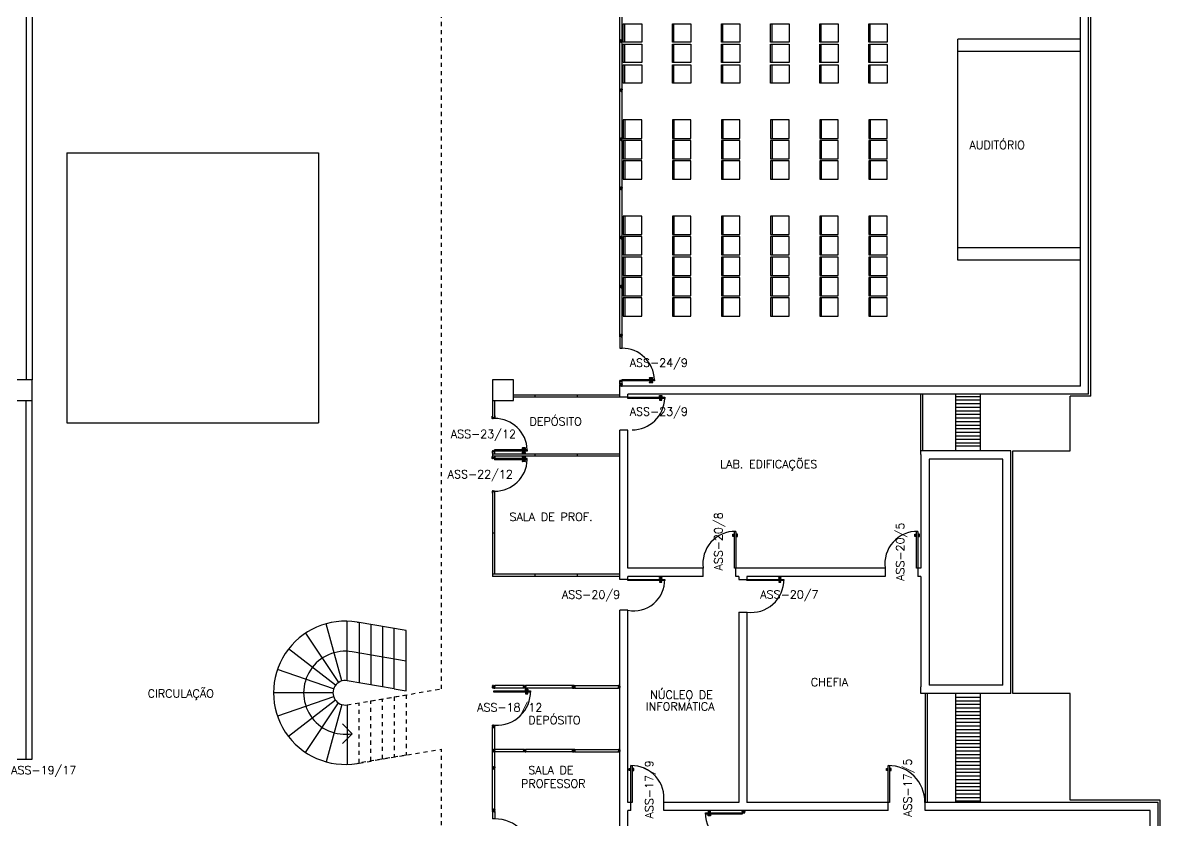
# Model space of a CAD drawing. Extents: x 205 to 339, y 16 to 85.
# Drawn here: x 310.83 to 338.63, y 44.97 to 64.46 of the extents above; entities that cross this region are included whole.
import ezdxf
from ezdxf.enums import TextEntityAlignment as Align

# ---------------------------------------------------------------- set-up
doc = ezdxf.new("R2010")
doc.units = 0
doc.header["$LTSCALE"] = 0.005
doc.header["$MEASUREMENT"] = 0
doc.linetypes.add('HIDDEN', pattern=[0.375, 0.25, -0.125])
doc.layers.get('0').update_dxf_attribs({"linetype": 'CONTINUOUS'})
for name, color, linetype in [('1', 1, 'CONTINUOUS'), ('2', 2, 'CONTINUOUS'), ('3', 2, 'CONTINUOUS'), ('ALV', 2, 'CONTINUOUS'), ('DIV', 2, 'CONTINUOUS'), ('ENDEREÇO', 2, 'CONTINUOUS'), ('ESTR', 2, 'CONTINUOUS'), ('MACANETA', 1, 'CONTINUOUS'), ('MARCO', 2, 'CONTINUOUS'), ('PORTA', 3, 'CONTINUOUS'), ('PROJ', 1, 'HIDDEN'), ('TEXTO', 2, 'CONTINUOUS')]:
    doc.layers.add(name, color=color, linetype=linetype)
doc.styles.add('UNB-100', font='simplex.shx', dxfattribs={"height": 0.2})

# ---------------------------------------------------------------- blocks, each defined once
blk = doc.blocks.new('PDE')
at = {"layer": '3'}
for p, q in [((0, 0), (0, 0.9)), ((0, 0.9), (0.03, 0.9)), ((0.03, 0.9), (0.03, 0)), ((0.03, 0), (0, 0))]:
    blk.add_line(p, q, dxfattribs=at)
at = {"layer": '3', "color": 1}
for p, q in [((-0.042, 0.775), (-0.042, 0.83)), ((-0.042, 0.83), (-0.019, 0.83)), ((-0.019, 0.775), (-0.042, 0.775)), ((-0.019, 0.83), (-0.019, 0.775)), ((0.049, 0.83), (0.049, 0.775)), ((0.072, 0.83), (0.049, 0.83)), ((0.049, 0.775), (0.072, 0.775)), ((0.072, 0.775), (0.072, 0.83))]:
    blk.add_line(p, q, dxfattribs=at)
blk = doc.blocks.new('MTT')
for p, q in [((-0.03, 0.027), (-0.03, 0.009)), ((-0.028, 0.026), (-0.028, 0.01)), ((-0.011, 0.03), (-0.027, 0.03)), ((-0.022, 0.006), (-0.027, 0.006)), ((-0.012, 0.028), (-0.026, 0.028)), ((-0.021, 0.008), (-0.026, 0.008)), ((-0.02, 0), (-0.02, 0.004)), ((-0.02, 0.003), (-0.019, 0.001)), ((-0.02, 0), (-0.02, 0)), ((-0.02, -0.001), (-0.02, 0)), ((-0.011, 0), (-0.019, 0.001)), ((-0.019, -0.001), (-0.018, 0.001)), ((-0.011, 0), (-0.019, -0.001)), ((-0.018, 0.001), (-0.018, 0.017)), ((-0.018, -0.001), (-0.017, 0.001)), ((-0.017, 0.001), (-0.017, 0.017)), ((-0.017, -0.001), (-0.016, 0.001)), ((-0.016, -0.001), (-0.015, 0)), ((-0.015, 0.02), (0.016, 0.02)), ((-0.015, 0.019), (0.015, 0.019)), ((-0.015, 0), (-0.014, 0)), ((-0.014, 0), (-0.013, 0)), ((-0.013, 0), (-0.012, 0)), ((-0.01, 0.026), (-0.01, 0.02)), ((-0.008, 0.027), (-0.008, 0.02)), ((-0.005, 0), (0.005, 0)), ((0, -0.005), (0, 0.005)), ((0.008, 0.027), (0.008, 0.02)), ((0.01, 0.026), (0.01, 0.02)), ((0.011, 0.03), (0.027, 0.03)), ((0.012, 0.028), (0.026, 0.028)), ((0.017, -0.016), (0.017, 0.017)), ((0.019, -0.017), (0.019, 0.017)), ((0.021, -0.004), (0.021, 0.004)), ((0.022, 0.008), (0.026, 0.008)), ((0.023, 0.006), (0.027, 0.006)), ((0.028, 0.026), (0.028, 0.01)), ((0.03, 0.009), (0.03, 0.027)), ((-0.03, -0.027), (-0.03, -0.009)), ((-0.028, -0.026), (-0.028, -0.01)), ((-0.022, -0.006), (-0.027, -0.006)), ((-0.011, -0.03), (-0.027, -0.03)), ((-0.021, -0.008), (-0.026, -0.008)), ((-0.012, -0.028), (-0.026, -0.028)), ((-0.02, -0.004), (-0.02, -0.001)), ((-0.02, -0.003), (-0.019, -0.001)), ((-0.02, -0.001), (-0.02, -0.001)), ((-0.018, -0.017), (-0.018, -0.001)), ((-0.017, -0.016), (-0.017, -0.001)), ((-0.015, -0.018), (0.015, -0.018)), ((-0.015, -0.02), (0.016, -0.02)), ((-0.01, -0.026), (-0.01, -0.02)), ((-0.008, -0.027), (-0.008, -0.02)), ((0.008, -0.027), (0.008, -0.02)), ((0.01, -0.026), (0.01, -0.02)), ((0.011, -0.03), (0.027, -0.03)), ((0.012, -0.028), (0.026, -0.028)), ((0.022, -0.008), (0.026, -0.008)), ((0.023, -0.006), (0.027, -0.006)), ((0.028, -0.026), (0.028, -0.01)), ((0.03, -0.009), (0.03, -0.027))]:
    blk.add_line(p, q)
for centre, radius, start, end in [((-0.027, 0.027), 0.003, 90, 180), ((-0.027, 0.009), 0.003, 180, 270), ((-0.026, 0.026), 0.002, 90, 180), ((-0.026, 0.01), 0.002, 180, 270), ((-0.022, 0.004), 0.002, 0, 90), ((-0.021, 0.005), 0.003, 360, 90), ((-0.015, 0.017), 0.003, 90, 180), ((-0.015, 0.017), 0.002, 90, 180), ((-0.012, 0.026), 0.002, 0, 90), ((-0.011, 0.027), 0.003, 0, 90), ((0.011, 0.027), 0.003, 90, 180), ((0.012, 0.026), 0.002, 90, 180), ((0.015, 0.017), 0.002, 0, 90), ((0.016, 0.017), 0.003, 0, 90), ((0.022, 0.005), 0.003, 90, 180), ((0.023, 0.004), 0.002, 90, 180), ((0.026, 0.026), 0.002, 0, 90), ((0.026, 0.01), 0.002, 270, 0), ((0.027, 0.027), 0.003, 0, 90), ((0.027, 0.009), 0.003, 270, 0), ((-0.027, -0.009), 0.003, 90, 180), ((-0.027, -0.027), 0.003, 180, 270), ((-0.026, -0.01), 0.002, 90, 180), ((-0.026, -0.026), 0.002, 180, 270), ((-0.022, -0.004), 0.002, 270, 0), ((-0.021, -0.005), 0.003, 270, 0), ((-0.015, -0.017), 0.003, 180, 270), ((-0.015, -0.016), 0.002, 180, 270), ((-0.012, -0.026), 0.002, 270, 0), ((-0.011, -0.027), 0.003, 270, 0), ((0.011, -0.027), 0.003, 180, 270), ((0.012, -0.026), 0.002, 180, 270), ((0.015, -0.016), 0.002, 270, 0), ((0.016, -0.017), 0.003, 270, 0), ((0.022, -0.005), 0.003, 180, 270), ((0.023, -0.004), 0.002, 180, 270), ((0.026, -0.01), 0.002, 360, 90), ((0.026, -0.026), 0.002, 270, 0), ((0.027, -0.009), 0.003, 0, 90), ((0.027, -0.027), 0.003, 270, 0)]:
    blk.add_arc(centre, radius, start, end)
blk = doc.blocks.new('MNT')
at = {"layer": 'DIV'}
blk.add_blockref('MTT', (0, 0), dxfattribs=at)
blk = doc.blocks.new('DIV12')
for p, q in [((-0.0051, 0), (0.0051, 0)), ((0, -0.0051), (0, 0.0051)), ((0.0205, -0.004), (0.0205, 0.004)), ((0.0215, -0.004), (0.0215, 0.004)), ((0.0225, 0.006), (0.029, 0.006)), ((0.0225, 0.005), (0.028, 0.005)), ((0.029, 0.004), (0.029, -0.004)), ((0.03, 0.03), (0.03, -0.03)), ((0.03, 0.03), (1.17, 0.03)), ((0.03, 0.009), (0.03, 0.027)), ((0.03, 0.005), (0.03, -0.005)), ((1.17, 0.03), (1.17, -0.03)), ((1.17, 0.005), (1.17, -0.005)), ((1.1775, 0.006), (1.171, 0.006)), ((1.171, 0.004), (1.171, -0.004)), ((1.1775, 0.005), (1.172, 0.005)), ((1.1785, -0.004), (1.1785, 0.004)), ((1.1795, -0.004), (1.1795, 0.004)), ((1.2051, 0), (1.1949, 0)), ((1.1949, 0), (1.2051, 0)), ((1.2, -0.0051), (1.2, 0.0051)), ((0.0225, -0.005), (0.028, -0.005)), ((0.0225, -0.006), (0.029, -0.006)), ((0.03, -0.009), (0.03, -0.027)), ((0.03, -0.03), (0.03, -0.009)), ((0.03, -0.03), (1.17, -0.03)), ((1.1775, -0.006), (1.171, -0.006)), ((1.1775, -0.005), (1.172, -0.005))]:
    blk.add_line(p, q)
for centre, radius, start, end in [((0.0225, 0.004), 0.002, 90, 180), ((0.0225, 0.004), 0.001, 90, 180), ((0.028, 0.004), 0.001, 0, 90), ((0.029, 0.005), 0.001, 0, 90), ((1.171, 0.005), 0.001, 90, 180), ((1.172, 0.004), 0.001, 90, 180), ((1.1775, 0.004), 0.002, 360, 90), ((1.1775, 0.004), 0.001, 0, 90), ((0.0225, -0.004), 0.002, 180, 270), ((0.0225, -0.004), 0.001, 180, 270), ((0.028, -0.004), 0.001, 270, 0), ((0.029, -0.005), 0.001, 270, 0), ((1.171, -0.005), 0.001, 180, 270), ((1.172, -0.004), 0.001, 180, 270), ((1.1775, -0.004), 0.002, 270, 360), ((1.1775, -0.004), 0.001, 270, 0)]:
    blk.add_arc(centre, radius, start, end)
blk = doc.blocks.new('DIV')
at = {"layer": 'DIV', "rotation": 90}
blk.add_blockref('DIV12', (0, 0), dxfattribs=at)
blk = doc.blocks.new('IMTT')
for p, q in [((-0.03, 1.095), (-0.009, 1.095)), ((-0.03, 1.095), (-0.03, 0.03)), ((0.03, 1.095), (-0.03, 1.095)), ((-0.009, 1.095), (-0.027, 1.095)), ((-0.006, 1.1025), (-0.006, 1.096)), ((-0.005, 1.1025), (-0.005, 1.097)), ((0.005, 1.095), (-0.005, 1.095)), ((-0.004, 1.1045), (0.004, 1.1045)), ((-0.004, 1.1035), (0.004, 1.1035)), ((0.004, 1.096), (-0.004, 1.096)), ((0.005, 1.1025), (0.005, 1.097)), ((0.006, 1.1025), (0.006, 1.096)), ((0.009, 1.095), (0.027, 1.095)), ((0.03, 1.095), (0.03, 0.03)), ((0.03, 0.03), (-0.03, 0.03)), ((-0.03, 0.011), (-0.03, 0.027)), ((-0.028, 0.012), (-0.028, 0.026)), ((-0.009, 0.03), (-0.027, 0.03)), ((-0.027, 0.008), (-0.02, 0.008)), ((-0.026, 0.028), (-0.01, 0.028)), ((-0.026, 0.01), (-0.02, 0.01)), ((-0.02, 0.003), (-0.02, 0.0155)), ((-0.0185, 0.0035), (-0.0185, 0.015)), ((0.017, 0.0185), (-0.017, 0.0185)), ((-0.0009, 0), (-0.017, 0)), ((0.0165, 0.017), (-0.0165, 0.017)), ((-0.0007, 0.0015), (-0.0165, 0.0015)), ((-0.008, 0.0215), (-0.008, 0.026)), ((-0.006, 0.0225), (-0.006, 0.029)), ((-0.006, 0.0225), (-0.006, 0.027)), ((0.0051, 0), (-0.0051, 0)), ((0.005, 0.03), (-0.005, 0.03)), ((-0.005, 0.0225), (-0.005, 0.028)), ((0.004, 0.029), (-0.004, 0.029)), ((-0.004, 0.0215), (0.004, 0.0215)), ((0.004, 0.0205), (-0.004, 0.0205)), ((-0.004, 0.0205), (0.004, 0.0205)), ((0.0165, 0.0015), (-0.0009, 0.0015)), ((0.017, 0), (-0.0009, 0)), ((0, -0.0051), (0, 0.0051)), ((0.005, 0.0225), (0.005, 0.028)), ((0.006, 0.0225), (0.006, 0.029)), ((0.006, 0.0225), (0.006, 0.027)), ((0.008, 0.0215), (0.008, 0.026)), ((0.009, 0.03), (0.027, 0.03)), ((0.026, 0.028), (0.01, 0.028)), ((0.0185, 0.0035), (0.0185, 0.015)), ((0.02, 0.003), (0.02, 0.0155)), ((0.026, 0.01), (0.02, 0.01)), ((0.027, 0.008), (0.02, 0.008)), ((0.028, 0.012), (0.028, 0.026)), ((0.03, 0.011), (0.03, 0.027))]:
    blk.add_line(p, q)
for centre, radius, start, end in [((-0.004, 1.1025), 0.002, 90, 180), ((-0.005, 1.096), 0.001, 180, 270), ((-0.004, 1.1025), 0.001, 90, 180), ((-0.004, 1.097), 0.001, 180, 270), ((0.004, 1.1025), 0.002, 0, 90), ((0.004, 1.1025), 0.001, 360, 90), ((0.004, 1.097), 0.001, 270, 360), ((0.005, 1.096), 0.001, 270, 360), ((-0.027, 0.027), 0.003, 90, 180), ((-0.027, 0.011), 0.003, 180, 270), ((-0.026, 0.026), 0.002, 90, 180), ((-0.026, 0.012), 0.002, 180, 270), ((-0.017, 0.0155), 0.003, 90, 180), ((-0.017, 0.003), 0.003, 180, 270), ((-0.0165, 0.015), 0.002, 90, 180), ((-0.0165, 0.0035), 0.002, 180, 270), ((-0.01, 0.026), 0.002, 0, 90), ((-0.009, 0.027), 0.003, 0, 90), ((-0.005, 0.0215), 0.003, 180, 270), ((-0.005, 0.029), 0.001, 90, 180), ((-0.004, 0.0225), 0.002, 180, 270), ((-0.004, 0.0225), 0.002, 180, 270), ((-0.004, 0.028), 0.001, 90, 180), ((-0.004, 0.0225), 0.001, 180, 270), ((0.004, 0.028), 0.001, 0, 90), ((0.004, 0.0225), 0.002, 270, 360), ((0.004, 0.0225), 0.001, 270, 0), ((0.004, 0.0225), 0.002, 270, 0), ((0.005, 0.029), 0.001, 0, 90), ((0.005, 0.0215), 0.003, 270, 0), ((0.009, 0.027), 0.003, 90, 180), ((0.01, 0.026), 0.002, 90, 180), ((0.0165, 0.015), 0.002, 0, 90), ((0.0165, 0.0035), 0.002, 270, 0), ((0.017, 0.0155), 0.003, 0, 90), ((0.017, 0.003), 0.003, 270, 0), ((0.026, 0.026), 0.002, 0, 90), ((0.026, 0.012), 0.002, 270, 0), ((0.027, 0.027), 0.003, 0, 90), ((0.027, 0.011), 0.003, 270, 0)]:
    blk.add_arc(centre, radius, start, end)
blk = doc.blocks.new('DIVIN')
at = {"layer": 'DIV'}
blk.add_blockref('IMTT', (0, 0), dxfattribs=at)
blk = doc.blocks.new('ARCPT')
blk.add_arc((0, 0.9), 0.9, 180, 270)
blk = doc.blocks.new('MACANETA')
at = {"layer": 'MACANETA'}
for p, q in [((-0.077, 0.052), (-0.077, 0.12)), ((-0.059, 0.052), (-0.059, 0.12)), ((-0.059, 0.075), (-0.036, 0.075)), ((-0.059, 0.052), (-0.036, 0.052)), ((-0.036, 0.044), (-0.036, 0.084)), ((-0.036, 0.084), (-0.03, 0.084)), ((-0.036, 0.044), (-0.03, 0.044)), ((0.006, 0.084), (0, 0.084)), ((0.006, 0.044), (0, 0.044)), ((0.006, 0.044), (0.006, 0.084)), ((0.029, 0.075), (0.006, 0.075)), ((0.029, 0.052), (0.006, 0.052)), ((0.029, 0.052), (0.029, 0.12)), ((0.047, 0.052), (0.047, 0.12))]:
    blk.add_line(p, q, dxfattribs=at)
for centre, start, end in [((-0.068, 0.12), 90, 180), ((-0.068, 0.052), 180, 270), ((-0.068, 0.12), 0, 90), ((-0.068, 0.052), 270, 0), ((0.038, 0.12), 90, 180), ((0.038, 0.052), 180, 270), ((0.038, 0.12), 0, 90), ((0.038, 0.052), 270, 0)]:
    blk.add_arc(centre, 0.00874, start, end, dxfattribs=at)

msp = doc.modelspace()

# ---------------------------------------------------------------- linework, layer by layer
at = {"color": 1}
for centre, radius, start, end in [((328.238, 51.234), 0.792, 88.9153, 187.8176), ((332.689, 51.233), 0.793, 88.8295, 187.7319), ((325.762, 50.837), 0.755, 258.9206, 1.1383), ((328.635, 50.837), 0.792, 262.1824, 1.0847), ((322.413, 48.112), 0.825, 266.7744, 1.0416), ((325.706, 45.51), 0.792, 352.1824, 91.0847)]:
    msp.add_arc(centre, radius, start, end, dxfattribs=at)
at = {"layer": '1'}
for p, q in [((336.927, 55.326), (336.927, 67.386)), ((325.539, 63.981), (325.539, 64.431)), ((326.739, 63.981), (326.739, 64.431)), ((327.939, 63.981), (327.939, 64.431)), ((329.139, 63.981), (329.139, 64.431)), ((330.339, 63.981), (330.339, 64.431)), ((331.539, 63.981), (331.539, 64.431)), ((336.677, 64.056), (333.677, 64.056)), ((333.677, 58.656), (333.677, 64.056)), ((325.539, 63.481), (325.539, 63.931)), ((326.739, 63.481), (326.739, 63.931)), ((327.939, 63.481), (327.939, 63.931)), ((329.139, 63.481), (329.139, 63.931)), ((330.339, 63.481), (330.339, 63.931)), ((331.539, 63.481), (331.539, 63.931)), ((336.677, 63.756), (333.677, 63.756)), ((325.539, 62.981), (325.539, 63.431)), ((326.739, 62.981), (326.739, 63.431)), ((327.939, 62.981), (327.939, 63.431)), ((329.139, 62.981), (329.139, 63.431)), ((330.339, 62.981), (330.339, 63.431)), ((331.539, 62.981), (331.539, 63.431)), ((325.539, 62.081), (325.539, 61.631)), ((326.739, 62.081), (326.739, 61.631)), ((327.939, 62.081), (327.939, 61.631)), ((329.139, 62.081), (329.139, 61.631)), ((330.339, 62.081), (330.339, 61.631)), ((331.539, 62.081), (331.539, 61.631)), ((325.539, 61.581), (325.539, 61.131)), ((326.739, 61.581), (326.739, 61.131)), ((327.939, 61.581), (327.939, 61.131)), ((329.139, 61.581), (329.139, 61.131)), ((330.339, 61.581), (330.339, 61.131)), ((331.539, 61.581), (331.539, 61.131)), ((311.907, 61.281), (318.057, 61.281)), ((311.907, 61.281), (311.907, 54.681)), ((318.057, 61.281), (318.057, 54.681)), ((325.539, 61.081), (325.539, 60.631)), ((326.739, 61.081), (326.739, 60.631)), ((327.939, 61.081), (327.939, 60.631)), ((329.139, 61.081), (329.139, 60.631)), ((330.339, 61.081), (330.339, 60.631)), ((331.539, 61.081), (331.539, 60.631)), ((325.539, 59.731), (325.539, 59.281)), ((326.739, 59.731), (326.739, 59.281)), ((327.939, 59.731), (327.939, 59.281)), ((329.139, 59.731), (329.139, 59.281)), ((330.339, 59.731), (330.339, 59.281)), ((331.539, 59.731), (331.539, 59.281)), ((325.539, 59.231), (325.539, 58.781)), ((326.739, 59.231), (326.739, 58.781)), ((327.939, 59.231), (327.939, 58.781)), ((329.139, 59.231), (329.139, 58.781)), ((330.339, 59.231), (330.339, 58.781)), ((331.539, 59.231), (331.539, 58.781)), ((336.677, 58.956), (333.677, 58.956)), ((325.539, 58.731), (325.539, 58.281)), ((326.739, 58.731), (326.739, 58.281)), ((327.939, 58.731), (327.939, 58.281)), ((329.139, 58.731), (329.139, 58.281)), ((330.339, 58.731), (330.339, 58.281)), ((331.539, 58.731), (331.539, 58.281)), ((336.677, 58.656), (333.677, 58.656)), ((325.539, 58.231), (325.539, 57.781)), ((326.739, 58.231), (326.739, 57.781)), ((327.939, 58.231), (327.939, 57.781)), ((329.139, 58.231), (329.139, 57.781)), ((330.339, 58.231), (330.339, 57.781)), ((331.539, 58.231), (331.539, 57.781)), ((325.539, 57.731), (325.539, 57.281)), ((326.739, 57.731), (326.739, 57.281)), ((327.939, 57.731), (327.939, 57.281)), ((329.139, 57.731), (329.139, 57.281)), ((330.339, 57.731), (330.339, 57.281)), ((331.539, 57.731), (331.539, 57.281)), ((333.622, 55.376), (333.622, 53.991)), ((334.222, 55.376), (334.222, 53.991)), ((336.422, 53.991), (336.422, 55.326)), ((336.927, 55.326), (336.422, 55.326)), ((311.907, 54.681), (318.057, 54.681)), ((334.222, 54.106), (333.622, 54.106)), ((335.027, 48.066), (335.027, 53.991)), ((335.027, 53.991), (336.422, 53.991)), ((333.622, 48.066), (333.622, 45.403)), ((334.222, 48.066), (334.222, 45.403)), ((336.422, 48.066), (335.027, 48.066)), ((336.422, 45.453), (336.422, 48.066)), ((318.878, 47.081), (318.639, 47.321)), ((318.639, 46.842), (318.878, 47.081)), ((338.627, 45.453), (336.422, 45.453)), ((338.627, 40.55), (338.627, 45.453))]:
    msp.add_line(p, q, dxfattribs=at)
at = {"layer": '1', "color": 1}
for p, q in [((332.777, 53.991), (332.777, 55.376)), ((332.827, 53.991), (332.827, 55.376)), ((333.622, 55.325), (334.222, 55.325)), ((333.622, 55.237), (334.222, 55.237)), ((333.622, 55.15), (334.222, 55.15)), ((333.622, 55.062), (334.222, 55.062)), ((333.622, 54.975), (334.222, 54.975)), ((333.622, 54.887), (334.222, 54.887)), ((333.622, 54.8), (334.222, 54.8)), ((333.622, 54.712), (334.222, 54.712)), ((333.622, 54.625), (334.222, 54.625)), ((333.622, 54.537), (334.222, 54.537)), ((333.622, 54.45), (334.222, 54.45)), ((333.622, 54.362), (334.222, 54.362)), ((333.622, 54.275), (334.222, 54.275)), ((333.622, 54.187), (334.222, 54.187)), ((332.883, 48.066), (332.883, 45.403)), ((332.933, 48.066), (332.933, 45.403)), ((333.622, 47.975), (334.222, 47.975)), ((333.622, 47.887), (334.222, 47.887)), ((333.622, 47.8), (334.222, 47.8)), ((333.622, 47.712), (334.222, 47.712)), ((333.622, 47.625), (334.222, 47.625)), ((333.622, 47.537), (334.222, 47.537)), ((333.622, 47.45), (334.222, 47.45)), ((333.622, 47.362), (334.222, 47.362)), ((333.622, 47.275), (334.222, 47.275)), ((333.622, 47.187), (334.222, 47.187)), ((333.622, 47.1), (334.222, 47.1)), ((333.622, 47.012), (334.222, 47.012)), ((333.622, 46.925), (334.222, 46.925)), ((333.622, 46.837), (334.222, 46.837)), ((333.622, 46.75), (334.222, 46.75)), ((333.622, 46.662), (334.222, 46.662)), ((333.622, 46.575), (334.222, 46.575)), ((333.622, 46.487), (334.222, 46.487)), ((333.622, 46.4), (334.222, 46.4)), ((333.622, 46.312), (334.222, 46.312)), ((333.622, 46.225), (334.222, 46.225)), ((333.622, 46.137), (334.222, 46.137)), ((333.622, 46.05), (334.222, 46.05)), ((333.622, 45.962), (334.222, 45.962)), ((333.622, 45.875), (334.222, 45.875)), ((333.622, 45.787), (334.222, 45.787)), ((333.622, 45.7), (334.222, 45.7)), ((333.622, 45.612), (334.222, 45.612)), ((333.622, 45.525), (334.222, 45.525)), ((333.622, 45.437), (334.222, 45.437))]:
    msp.add_line(p, q, dxfattribs=at)
at = {"layer": '1'}
for points in [[(325.504, 64.431), (325.954, 64.431), (325.954, 63.981), (325.504, 63.981)], [(326.704, 64.431), (327.154, 64.431), (327.154, 63.981), (326.704, 63.981)], [(327.904, 64.431), (328.354, 64.431), (328.354, 63.981), (327.904, 63.981)], [(329.104, 64.431), (329.554, 64.431), (329.554, 63.981), (329.104, 63.981)], [(330.304, 64.431), (330.754, 64.431), (330.754, 63.981), (330.304, 63.981)], [(331.504, 64.431), (331.954, 64.431), (331.954, 63.981), (331.504, 63.981)], [(325.504, 63.931), (325.954, 63.931), (325.954, 63.481), (325.504, 63.481)], [(326.704, 63.931), (327.154, 63.931), (327.154, 63.481), (326.704, 63.481)], [(327.904, 63.931), (328.354, 63.931), (328.354, 63.481), (327.904, 63.481)], [(329.104, 63.931), (329.554, 63.931), (329.554, 63.481), (329.104, 63.481)], [(330.304, 63.931), (330.754, 63.931), (330.754, 63.481), (330.304, 63.481)], [(331.504, 63.931), (331.954, 63.931), (331.954, 63.481), (331.504, 63.481)], [(325.504, 63.431), (325.954, 63.431), (325.954, 62.981), (325.504, 62.981)], [(326.704, 63.431), (327.154, 63.431), (327.154, 62.981), (326.704, 62.981)], [(327.904, 63.431), (328.354, 63.431), (328.354, 62.981), (327.904, 62.981)], [(329.104, 63.431), (329.554, 63.431), (329.554, 62.981), (329.104, 62.981)], [(330.304, 63.431), (330.754, 63.431), (330.754, 62.981), (330.304, 62.981)], [(331.504, 63.431), (331.954, 63.431), (331.954, 62.981), (331.504, 62.981)], [(325.504, 61.631), (325.954, 61.631), (325.954, 62.081), (325.504, 62.081)], [(326.704, 61.631), (327.154, 61.631), (327.154, 62.081), (326.704, 62.081)], [(327.904, 61.631), (328.354, 61.631), (328.354, 62.081), (327.904, 62.081)], [(329.104, 61.631), (329.554, 61.631), (329.554, 62.081), (329.104, 62.081)], [(330.304, 61.631), (330.754, 61.631), (330.754, 62.081), (330.304, 62.081)], [(331.504, 61.631), (331.954, 61.631), (331.954, 62.081), (331.504, 62.081)], [(325.504, 61.131), (325.954, 61.131), (325.954, 61.581), (325.504, 61.581)], [(326.704, 61.131), (327.154, 61.131), (327.154, 61.581), (326.704, 61.581)], [(327.904, 61.131), (328.354, 61.131), (328.354, 61.581), (327.904, 61.581)], [(329.104, 61.131), (329.554, 61.131), (329.554, 61.581), (329.104, 61.581)], [(330.304, 61.131), (330.754, 61.131), (330.754, 61.581), (330.304, 61.581)], [(331.504, 61.131), (331.954, 61.131), (331.954, 61.581), (331.504, 61.581)], [(325.504, 60.631), (325.954, 60.631), (325.954, 61.081), (325.504, 61.081)], [(326.704, 60.631), (327.154, 60.631), (327.154, 61.081), (326.704, 61.081)], [(327.904, 60.631), (328.354, 60.631), (328.354, 61.081), (327.904, 61.081)], [(329.104, 60.631), (329.554, 60.631), (329.554, 61.081), (329.104, 61.081)], [(330.304, 60.631), (330.754, 60.631), (330.754, 61.081), (330.304, 61.081)], [(331.504, 60.631), (331.954, 60.631), (331.954, 61.081), (331.504, 61.081)], [(325.504, 59.281), (325.954, 59.281), (325.954, 59.731), (325.504, 59.731)], [(326.704, 59.281), (327.154, 59.281), (327.154, 59.731), (326.704, 59.731)], [(327.904, 59.281), (328.354, 59.281), (328.354, 59.731), (327.904, 59.731)], [(329.104, 59.281), (329.554, 59.281), (329.554, 59.731), (329.104, 59.731)], [(330.304, 59.281), (330.754, 59.281), (330.754, 59.731), (330.304, 59.731)], [(331.504, 59.281), (331.954, 59.281), (331.954, 59.731), (331.504, 59.731)], [(325.504, 58.781), (325.954, 58.781), (325.954, 59.231), (325.504, 59.231)], [(326.704, 58.781), (327.154, 58.781), (327.154, 59.231), (326.704, 59.231)], [(327.904, 58.781), (328.354, 58.781), (328.354, 59.231), (327.904, 59.231)], [(329.104, 58.781), (329.554, 58.781), (329.554, 59.231), (329.104, 59.231)], [(330.304, 58.781), (330.754, 58.781), (330.754, 59.231), (330.304, 59.231)], [(331.504, 58.781), (331.954, 58.781), (331.954, 59.231), (331.504, 59.231)], [(325.504, 58.281), (325.954, 58.281), (325.954, 58.731), (325.504, 58.731)], [(326.704, 58.281), (327.154, 58.281), (327.154, 58.731), (326.704, 58.731)], [(327.904, 58.281), (328.354, 58.281), (328.354, 58.731), (327.904, 58.731)], [(329.104, 58.281), (329.554, 58.281), (329.554, 58.731), (329.104, 58.731)], [(330.304, 58.281), (330.754, 58.281), (330.754, 58.731), (330.304, 58.731)], [(331.504, 58.281), (331.954, 58.281), (331.954, 58.731), (331.504, 58.731)], [(325.504, 57.781), (325.954, 57.781), (325.954, 58.231), (325.504, 58.231)], [(326.704, 57.781), (327.154, 57.781), (327.154, 58.231), (326.704, 58.231)], [(327.904, 57.781), (328.354, 57.781), (328.354, 58.231), (327.904, 58.231)], [(329.104, 57.781), (329.554, 57.781), (329.554, 58.231), (329.104, 58.231)], [(330.304, 57.781), (330.754, 57.781), (330.754, 58.231), (330.304, 58.231)], [(331.504, 57.781), (331.954, 57.781), (331.954, 58.231), (331.504, 58.231)], [(325.504, 57.281), (325.954, 57.281), (325.954, 57.731), (325.504, 57.731)], [(326.704, 57.281), (327.154, 57.281), (327.154, 57.731), (326.704, 57.731)], [(327.904, 57.281), (328.354, 57.281), (328.354, 57.731), (327.904, 57.731)], [(329.104, 57.281), (329.554, 57.281), (329.554, 57.731), (329.104, 57.731)], [(330.304, 57.281), (330.754, 57.281), (330.754, 57.731), (330.304, 57.731)], [(331.504, 57.281), (331.954, 57.281), (331.954, 57.731), (331.504, 57.731)]]:
    msp.add_lwpolyline(points, close=True, dxfattribs=at)
msp.add_lwpolyline([(320.194, 48.856), (318.877, 49.081, 1.184656), (318.877, 47.08)], format="xyb", dxfattribs=at)
at = {"layer": '2'}
for p, q in [((318.628, 48.37), (318.246, 49.769)), ((318.757, 48.376), (318.757, 49.83)), ((319.001, 49.806), (319.045, 49.798)), ((319.045, 49.798), (319.045, 48.327)), ((317.737, 49.537), (318.541, 48.33)), ((319.332, 49.749), (319.332, 48.278)), ((319.62, 49.7), (319.62, 48.229)), ((319.907, 48.18), (319.907, 49.651)), ((320.194, 48.132), (320.194, 49.602)), ((318.47, 48.264), (317.323, 49.151)), ((318.423, 48.178), (317.051, 48.648)), ((319.907, 48.18), (320.194, 48.132)), ((323.065, 48.256), (322.365, 48.256)), ((323.065, 48.196), (322.365, 48.196)), ((318.407, 48.08), (316.957, 48.08)), ((318.423, 47.983), (317.051, 47.513)), ((318.47, 47.897), (317.323, 47.01)), ((317.737, 46.624), (318.541, 47.831)), ((318.628, 47.791), (318.246, 46.392)), ((318.757, 47.785), (318.757, 46.331)), ((323.065, 46.696), (322.365, 46.696)), ((323.065, 46.636), (322.365, 46.636))]:
    msp.add_line(p, q, dxfattribs=at)
msp.add_lwpolyline([(320.194, 49.602), (319.001, 49.806, 1.184656), (319.001, 46.355), (319.045, 46.363)], format="xyb", dxfattribs=at)
at = {"layer": 'ALV'}
for p, q in [((336.877, 55.376), (336.877, 67.336)), ((336.677, 55.576), (336.677, 67.136)), ((310.907, 66.981), (310.907, 55.731)), ((311.057, 66.981), (311.057, 55.731)), ((325.417, 55.352), (322.817, 55.352)), ((323.343, 55.352), (323.343, 55.302)), ((324.38, 55.352), (324.38, 55.302)), ((332.777, 55.576), (325.417, 55.576)), ((325.417, 55.302), (325.417, 55.576)), ((332.777, 55.376), (325.617, 55.376)), ((325.617, 55.302), (325.617, 55.376)), ((336.677, 55.576), (332.777, 55.576)), ((336.877, 55.376), (332.777, 55.376)), ((310.907, 46.459), (310.907, 55.221)), ((311.057, 46.459), (311.057, 55.221)), ((322.307, 55.221), (322.307, 54.802)), ((322.357, 55.221), (322.357, 54.802)), ((325.417, 55.302), (322.817, 55.302)), ((325.617, 55.302), (325.417, 55.302)), ((325.417, 50.852), (325.417, 54.502)), ((325.617, 54.502), (325.417, 54.502)), ((325.617, 51.126), (325.617, 54.502)), ((334.977, 53.991), (332.777, 53.991)), ((332.777, 53.906), (332.777, 53.991)), ((334.977, 48.066), (334.977, 53.991)), ((322.307, 53.922), (325.417, 53.922)), ((322.307, 53.872), (325.417, 53.872)), ((323.343, 53.922), (323.343, 53.872)), ((324.38, 53.922), (324.38, 53.872)), ((332.777, 53.906), (332.777, 51.126)), ((334.777, 53.791), (332.977, 53.791)), ((332.977, 53.791), (332.977, 48.266)), ((334.777, 48.266), (334.777, 53.791)), ((322.307, 52.992), (322.307, 50.926)), ((322.357, 52.992), (322.357, 50.976)), ((322.357, 51.984), (322.307, 51.984)), ((325.417, 50.976), (322.307, 50.976)), ((325.417, 50.926), (322.307, 50.926)), ((323.343, 50.976), (323.343, 50.926)), ((324.38, 50.976), (324.38, 50.926)), ((327.453, 51.126), (325.617, 51.126)), ((325.617, 50.852), (325.617, 50.926)), ((327.453, 50.926), (325.617, 50.926)), ((327.453, 50.926), (327.453, 51.126)), ((331.903, 51.126), (328.253, 51.126)), ((328.253, 50.926), (328.253, 51.126)), ((328.327, 50.926), (328.253, 50.926)), ((328.327, 50.926), (328.327, 50.852)), ((328.527, 50.926), (328.527, 50.852)), ((331.903, 50.926), (328.527, 50.926)), ((331.903, 51.126), (331.903, 50.926)), ((332.777, 51.126), (332.703, 51.126)), ((332.703, 51.126), (332.703, 50.926)), ((332.777, 50.926), (332.703, 50.926)), ((332.777, 50.926), (332.777, 48.226)), ((325.617, 50.852), (325.417, 50.852)), ((328.327, 50.852), (328.527, 50.852)), ((325.417, 40.6), (325.417, 50.096)), ((325.617, 50.096), (325.417, 50.096)), ((325.617, 45.403), (325.617, 50.096)), ((328.327, 50.052), (328.527, 50.052)), ((328.327, 50.052), (328.327, 45.403)), ((328.527, 50.052), (328.527, 45.403)), ((319.907, 48.18), (318.757, 48.376)), ((332.777, 48.066), (332.777, 48.226)), ((334.777, 48.266), (332.977, 48.266)), ((334.977, 48.066), (332.777, 48.066)), ((310.547, 46.459), (311.057, 46.459)), ((325.691, 45.403), (325.617, 45.403)), ((325.691, 45.203), (325.691, 45.403)), ((326.491, 45.203), (326.491, 45.403)), ((328.327, 45.403), (326.491, 45.403)), ((331.977, 45.403), (328.527, 45.403)), ((331.977, 45.203), (331.977, 45.403)), ((338.577, 45.403), (332.883, 45.403)), ((332.883, 45.203), (332.883, 45.403)), ((338.577, 40.6), (338.577, 45.403)), ((325.617, 40.799), (325.617, 45.203)), ((325.691, 45.203), (325.617, 45.203)), ((331.977, 45.203), (326.491, 45.203)), ((338.377, 45.203), (332.883, 45.203)), ((338.377, 40.8), (338.377, 45.203))]:
    msp.add_line(p, q, dxfattribs=at)
at = {"layer": 'ALV', "color": 2}
for p, q in [((325.467, 55.687), (325.417, 55.687)), ((325.417, 55.687), (325.417, 55.576)), ((325.467, 55.687), (325.467, 55.637)), ((322.357, 54.802), (322.307, 54.802)), ((322.357, 53.972), (322.307, 53.972)), ((322.307, 53.972), (322.307, 53.822)), ((322.357, 53.972), (322.357, 53.922)), ((322.357, 53.822), (322.307, 53.822)), ((322.357, 53.872), (322.357, 53.822)), ((322.357, 52.992), (322.307, 52.992))]:
    msp.add_line(p, q, dxfattribs=at)
at = {"layer": 'ALV'}
msp.add_arc((318.707, 48.08), 0.3, 80.3372, 279.6628, dxfattribs=at)
at = {"layer": 'DIV'}
for p, q in [((325.438, 64.036), (325.42, 64.036)), ((325.441, 64.029), (325.441, 64.035)), ((325.442, 64.036), (325.452, 64.036)), ((325.442, 64.029), (325.442, 64.034)), ((325.452, 64.006), (325.442, 64.006)), ((325.443, 64.035), (325.451, 64.035)), ((325.451, 64.028), (325.443, 64.028)), ((325.451, 64.027), (325.443, 64.027)), ((325.447, 64.001), (325.447, 64.011)), ((325.452, 64.029), (325.452, 64.034)), ((325.453, 64.029), (325.453, 64.035)), ((325.477, 64.036), (325.456, 64.036)), ((325.456, 64.036), (325.474, 64.036)), ((325.438, 62.836), (325.42, 62.836)), ((325.441, 62.829), (325.441, 62.835)), ((325.442, 62.836), (325.452, 62.836)), ((325.442, 62.829), (325.442, 62.834)), ((325.443, 62.835), (325.451, 62.835)), ((325.452, 62.829), (325.452, 62.834)), ((325.453, 62.829), (325.453, 62.835)), ((325.477, 62.836), (325.456, 62.836)), ((325.456, 62.836), (325.474, 62.836)), ((325.452, 62.806), (325.442, 62.806)), ((325.451, 62.828), (325.443, 62.828)), ((325.451, 62.827), (325.443, 62.827)), ((325.447, 62.801), (325.447, 62.811)), ((325.438, 61.636), (325.42, 61.636)), ((325.441, 61.629), (325.441, 61.635)), ((325.442, 61.636), (325.452, 61.636)), ((325.442, 61.629), (325.442, 61.634)), ((325.452, 61.606), (325.442, 61.606)), ((325.443, 61.635), (325.451, 61.635)), ((325.451, 61.628), (325.443, 61.628)), ((325.451, 61.627), (325.443, 61.627)), ((325.447, 61.601), (325.447, 61.611)), ((325.452, 61.629), (325.452, 61.634)), ((325.453, 61.629), (325.453, 61.635)), ((325.477, 61.636), (325.456, 61.636)), ((325.456, 61.636), (325.474, 61.636)), ((325.438, 60.436), (325.42, 60.436)), ((325.441, 60.429), (325.441, 60.435)), ((325.442, 60.436), (325.452, 60.436)), ((325.442, 60.429), (325.442, 60.434)), ((325.452, 60.406), (325.442, 60.406)), ((325.443, 60.435), (325.451, 60.435)), ((325.451, 60.428), (325.443, 60.428)), ((325.451, 60.427), (325.443, 60.427)), ((325.447, 60.401), (325.447, 60.411)), ((325.452, 60.429), (325.452, 60.434)), ((325.453, 60.429), (325.453, 60.435)), ((325.477, 60.436), (325.456, 60.436)), ((325.456, 60.436), (325.474, 60.436)), ((325.438, 59.236), (325.42, 59.236)), ((325.441, 59.229), (325.441, 59.235)), ((325.442, 59.236), (325.452, 59.236)), ((325.442, 59.229), (325.442, 59.234)), ((325.443, 59.235), (325.451, 59.235)), ((325.451, 59.228), (325.443, 59.228)), ((325.451, 59.227), (325.443, 59.227)), ((325.452, 59.229), (325.452, 59.234)), ((325.453, 59.229), (325.453, 59.235)), ((325.477, 59.236), (325.456, 59.236)), ((325.456, 59.236), (325.474, 59.236)), ((325.452, 59.206), (325.442, 59.206)), ((325.447, 59.201), (325.447, 59.211)), ((325.438, 58.036), (325.42, 58.036)), ((325.441, 58.029), (325.441, 58.035)), ((325.442, 58.036), (325.452, 58.036)), ((325.442, 58.029), (325.442, 58.034)), ((325.452, 58.006), (325.442, 58.006)), ((325.443, 58.035), (325.451, 58.035)), ((325.451, 58.028), (325.443, 58.028)), ((325.451, 58.027), (325.443, 58.027)), ((325.447, 58.001), (325.447, 58.011)), ((325.452, 58.029), (325.452, 58.034)), ((325.453, 58.029), (325.453, 58.035)), ((325.477, 58.036), (325.456, 58.036)), ((325.456, 58.036), (325.474, 58.036)), ((325.438, 56.836), (325.42, 56.836)), ((325.441, 56.829), (325.441, 56.835)), ((325.442, 56.836), (325.452, 56.836)), ((325.442, 56.829), (325.442, 56.834)), ((325.452, 56.806), (325.442, 56.806)), ((325.443, 56.835), (325.451, 56.835)), ((325.451, 56.828), (325.443, 56.828)), ((325.451, 56.827), (325.443, 56.827)), ((325.447, 56.801), (325.447, 56.811)), ((325.452, 56.829), (325.452, 56.834)), ((325.453, 56.829), (325.453, 56.835)), ((325.477, 56.836), (325.456, 56.836)), ((325.456, 56.836), (325.474, 56.836)), ((325.447, 55.601), (325.447, 55.611)), ((322.337, 47.264), (322.337, 47.253)), ((322.337, 47.253), (322.337, 47.264)), ((322.307, 47.229), (322.367, 47.229)), ((322.307, 45.233), (322.307, 47.229)), ((322.331, 47.236), (322.331, 47.23)), ((322.342, 47.259), (322.332, 47.259)), ((322.332, 47.236), (322.332, 47.231)), ((322.332, 47.229), (322.342, 47.229)), ((322.341, 47.238), (322.333, 47.238)), ((322.341, 47.237), (322.333, 47.237)), ((322.333, 47.23), (322.341, 47.23)), ((322.342, 47.236), (322.342, 47.231)), ((322.343, 47.236), (322.343, 47.23)), ((322.367, 45.233), (322.367, 47.229)), ((322.307, 46.271), (322.367, 46.271)), ((322.328, 46.271), (322.31, 46.271)), ((322.331, 46.263), (322.331, 46.27)), ((322.332, 46.271), (322.342, 46.271)), ((322.332, 46.263), (322.332, 46.269)), ((322.342, 46.241), (322.332, 46.241)), ((322.333, 46.27), (322.341, 46.27)), ((322.341, 46.262), (322.333, 46.262)), ((322.341, 46.261), (322.333, 46.261)), ((322.337, 46.236), (322.337, 46.246)), ((322.342, 46.263), (322.342, 46.269)), ((322.343, 46.263), (322.343, 46.27)), ((322.367, 46.271), (322.346, 46.271)), ((322.346, 46.271), (322.364, 46.271)), ((322.307, 45.233), (322.367, 45.233)), ((322.307, 45.176), (322.307, 45)), ((322.328, 45.233), (322.31, 45.233)), ((322.331, 45.225), (322.331, 45.232)), ((322.332, 45.233), (322.342, 45.233)), ((322.332, 45.225), (322.332, 45.231)), ((322.342, 45.203), (322.332, 45.203)), ((322.333, 45.232), (322.341, 45.232)), ((322.341, 45.224), (322.333, 45.224)), ((322.341, 45.223), (322.333, 45.223)), ((322.337, 45.197), (322.337, 45.208)), ((322.342, 45.225), (322.342, 45.231)), ((322.343, 45.225), (322.343, 45.232)), ((322.346, 45.233), (322.364, 45.233)), ((322.367, 45.233), (322.346, 45.233)), ((322.367, 45.176), (322.367, 45)), ((328.412, 45.203), (328.472, 45.203)), ((328.412, 45.143), (328.472, 45.143)), ((328.433, 45.143), (328.415, 45.143)), ((328.436, 45.195), (328.436, 45.202)), ((328.436, 45.15), (328.436, 45.144)), ((328.437, 45.203), (328.447, 45.203)), ((328.437, 45.195), (328.437, 45.201)), ((328.447, 45.173), (328.437, 45.173)), ((328.447, 45.173), (328.437, 45.173)), ((328.437, 45.15), (328.437, 45.145)), ((328.437, 45.143), (328.447, 45.143)), ((328.438, 45.202), (328.446, 45.202)), ((328.446, 45.194), (328.438, 45.194)), ((328.446, 45.193), (328.438, 45.193)), ((328.446, 45.152), (328.438, 45.152)), ((328.446, 45.151), (328.438, 45.151)), ((328.438, 45.144), (328.446, 45.144)), ((328.442, 45.178), (328.442, 45.167)), ((328.442, 45.167), (328.442, 45.178)), ((328.442, 45.178), (328.442, 45.167)), ((328.447, 45.195), (328.447, 45.201)), ((328.447, 45.15), (328.447, 45.145)), ((328.448, 45.195), (328.448, 45.202)), ((328.448, 45.15), (328.448, 45.144)), ((328.472, 45.143), (328.451, 45.143)), ((328.451, 45.143), (328.469, 45.143)), ((322.367, 45), (322.307, 45))]:
    msp.add_line(p, q, dxfattribs=at)
for points in [[(325.417, 56.779), (325.417, 66.241)], [(325.477, 56.779), (325.477, 66.241)], [(325.417, 56.779), (325.417, 56.501), (325.477, 56.501), (325.477, 56.779)]]:
    msp.add_lwpolyline(points, dxfattribs=at)
for centre, radius, start, end in [((325.442, 64.035), 0.001, 90, 180), ((325.443, 64.029), 0.002, 180, 270), ((325.443, 64.034), 0.001, 90, 180), ((325.443, 64.029), 0.001, 180, 270), ((325.451, 64.034), 0.001, 360, 90), ((325.451, 64.029), 0.002, 270, 360), ((325.451, 64.029), 0.001, 270, 360), ((325.452, 64.035), 0.001, 360, 90), ((325.442, 62.835), 0.001, 90, 180), ((325.443, 62.829), 0.002, 180, 270), ((325.443, 62.834), 0.001, 90, 180), ((325.443, 62.829), 0.001, 180, 270), ((325.451, 62.834), 0.001, 360, 90), ((325.451, 62.829), 0.002, 270, 360), ((325.451, 62.829), 0.001, 270, 360), ((325.452, 62.835), 0.001, 360, 90), ((325.442, 61.635), 0.001, 90, 180), ((325.443, 61.629), 0.002, 180, 270), ((325.443, 61.634), 0.001, 90, 180), ((325.443, 61.629), 0.001, 180, 270), ((325.451, 61.634), 0.001, 360, 90), ((325.451, 61.629), 0.002, 270, 360), ((325.451, 61.629), 0.001, 270, 360), ((325.452, 61.635), 0.001, 360, 90), ((325.442, 60.435), 0.001, 90, 180), ((325.443, 60.429), 0.002, 180, 270), ((325.443, 60.434), 0.001, 90, 180), ((325.443, 60.429), 0.001, 180, 270), ((325.451, 60.434), 0.001, 360, 90), ((325.451, 60.429), 0.002, 270, 360), ((325.451, 60.429), 0.001, 270, 360), ((325.452, 60.435), 0.001, 360, 90), ((325.442, 59.235), 0.001, 90, 180), ((325.443, 59.229), 0.002, 180, 270), ((325.443, 59.234), 0.001, 90, 180), ((325.443, 59.229), 0.001, 180, 270), ((325.451, 59.234), 0.001, 360, 90), ((325.451, 59.229), 0.002, 270, 360), ((325.451, 59.229), 0.001, 270, 360), ((325.452, 59.235), 0.001, 360, 90), ((325.442, 58.035), 0.001, 90, 180), ((325.443, 58.029), 0.002, 180, 270), ((325.443, 58.034), 0.001, 90, 180), ((325.443, 58.029), 0.001, 180, 270), ((325.451, 58.034), 0.001, 360, 90), ((325.451, 58.029), 0.002, 270, 360), ((325.451, 58.029), 0.001, 270, 360), ((325.452, 58.035), 0.001, 360, 90), ((325.442, 56.835), 0.001, 90, 180), ((325.443, 56.829), 0.002, 180, 270), ((325.443, 56.834), 0.001, 90, 180), ((325.443, 56.829), 0.001, 180, 270), ((325.451, 56.834), 0.001, 360, 90), ((325.451, 56.829), 0.002, 270, 360), ((325.451, 56.829), 0.001, 270, 360), ((325.452, 56.835), 0.001, 360, 90), ((322.333, 47.236), 0.002, 90, 180), ((322.332, 47.23), 0.001, 180, 270), ((322.333, 47.236), 0.001, 90, 180), ((322.333, 47.231), 0.001, 180, 270), ((322.341, 47.236), 0.002, 0, 90), ((322.341, 47.236), 0.001, 0, 90), ((322.341, 47.231), 0.001, 270, 0), ((322.342, 47.23), 0.001, 270, 0), ((322.332, 46.27), 0.001, 90, 180), ((322.333, 46.263), 0.002, 180, 270), ((322.333, 46.269), 0.001, 90, 180), ((322.333, 46.263), 0.001, 180, 270), ((322.341, 46.269), 0.001, 360, 90), ((322.341, 46.263), 0.002, 270, 360), ((322.341, 46.263), 0.001, 270, 360), ((322.342, 46.27), 0.001, 360, 90), ((322.332, 45.232), 0.001, 90, 180), ((322.333, 45.225), 0.002, 180, 270), ((322.333, 45.231), 0.001, 90, 180), ((322.333, 45.225), 0.001, 180, 270), ((322.341, 45.231), 0.001, 360, 90), ((322.341, 45.225), 0.001, 270, 360), ((322.341, 45.225), 0.002, 270, 360), ((322.342, 45.232), 0.001, 360, 90), ((328.437, 45.202), 0.001, 90, 180), ((328.438, 45.195), 0.002, 180, 270), ((328.438, 45.15), 0.002, 90, 180), ((328.437, 45.144), 0.001, 180, 270), ((328.438, 45.201), 0.001, 90, 180), ((328.438, 45.195), 0.001, 180, 270), ((328.438, 45.15), 0.001, 90, 180), ((328.438, 45.145), 0.001, 180, 270), ((328.446, 45.201), 0.001, 360, 90), ((328.446, 45.195), 0.001, 270, 360), ((328.446, 45.195), 0.002, 270, 360), ((328.446, 45.15), 0.002, 0, 90), ((328.446, 45.15), 0.001, 0, 90), ((328.446, 45.145), 0.001, 270, 0), ((328.447, 45.202), 0.001, 360, 90), ((328.447, 45.144), 0.001, 270, 0)]:
    msp.add_arc(centre, radius, start, end, dxfattribs=at)
at = {"layer": 'ESTR'}
for points in [[(310.547, 55.221), (311.057, 55.221), (311.057, 55.731), (310.547, 55.731)], [(322.307, 55.221), (322.817, 55.221), (322.817, 55.731), (322.307, 55.731)]]:
    msp.add_lwpolyline(points, close=True, dxfattribs=at)
at = {"layer": 'MARCO', "color": 2}
for p, q in [((325.417, 55.702), (325.407, 55.702)), ((325.407, 55.702), (325.407, 55.652)), ((325.432, 55.712), (325.417, 55.712)), ((325.417, 55.712), (325.417, 55.702)), ((325.417, 55.687), (325.417, 55.702)), ((325.438, 55.636), (325.42, 55.636)), ((325.432, 55.702), (325.432, 55.712)), ((325.467, 55.702), (325.432, 55.702)), ((325.441, 55.629), (325.441, 55.635)), ((325.442, 55.636), (325.452, 55.636)), ((325.442, 55.629), (325.442, 55.634)), ((325.452, 55.606), (325.442, 55.606)), ((325.443, 55.635), (325.451, 55.635)), ((325.451, 55.628), (325.443, 55.628)), ((325.451, 55.627), (325.443, 55.627)), ((325.452, 55.629), (325.452, 55.634)), ((325.453, 55.629), (325.453, 55.635)), ((325.477, 55.636), (325.456, 55.636)), ((325.456, 55.636), (325.474, 55.636)), ((325.467, 55.692), (325.467, 55.702)), ((325.477, 55.692), (325.467, 55.692)), ((325.467, 55.687), (325.467, 55.692)), ((325.477, 55.642), (325.477, 55.692)), ((322.297, 54.787), (322.297, 54.837)), ((322.297, 54.837), (322.307, 54.837)), ((322.307, 54.787), (322.297, 54.787)), ((322.307, 54.802), (322.307, 54.787)), ((322.307, 54.777), (322.307, 54.787)), ((322.322, 54.777), (322.307, 54.777)), ((322.357, 54.787), (322.322, 54.787)), ((322.322, 54.787), (322.322, 54.777)), ((322.357, 54.847), (322.367, 54.847)), ((322.357, 54.802), (322.357, 54.797)), ((322.367, 54.797), (322.357, 54.797)), ((322.357, 54.797), (322.357, 54.787)), ((322.367, 54.847), (322.367, 54.797)), ((322.307, 53.987), (322.297, 53.987)), ((322.297, 53.987), (322.297, 53.937)), ((322.297, 53.937), (322.307, 53.937)), ((322.322, 53.997), (322.307, 53.997)), ((322.307, 53.997), (322.307, 53.987)), ((322.307, 53.972), (322.307, 53.987)), ((322.322, 53.987), (322.322, 53.997)), ((322.357, 53.987), (322.322, 53.987)), ((322.357, 53.977), (322.357, 53.987)), ((322.367, 53.977), (322.357, 53.977)), ((322.357, 53.972), (322.357, 53.977)), ((322.367, 53.927), (322.367, 53.977)), ((322.297, 53.807), (322.297, 53.857)), ((322.297, 53.857), (322.307, 53.857)), ((322.307, 53.807), (322.297, 53.807)), ((322.307, 53.822), (322.307, 53.807)), ((322.307, 53.797), (322.307, 53.807)), ((322.322, 53.797), (322.307, 53.797)), ((322.357, 53.807), (322.322, 53.807)), ((322.322, 53.807), (322.322, 53.797)), ((322.357, 53.927), (322.367, 53.927)), ((322.357, 53.867), (322.367, 53.867)), ((322.357, 53.822), (322.357, 53.817)), ((322.367, 53.817), (322.357, 53.817)), ((322.357, 53.817), (322.357, 53.807)), ((322.367, 53.867), (322.367, 53.817)), ((322.307, 53.007), (322.297, 53.007)), ((322.297, 53.007), (322.297, 52.957)), ((322.297, 52.957), (322.307, 52.957)), ((322.322, 53.017), (322.307, 53.017)), ((322.307, 53.017), (322.307, 53.007)), ((322.307, 52.992), (322.307, 53.007)), ((322.322, 53.007), (322.322, 53.017)), ((322.357, 53.007), (322.322, 53.007)), ((322.357, 52.997), (322.357, 53.007)), ((322.367, 52.997), (322.357, 52.997)), ((322.357, 52.992), (322.357, 52.997)), ((322.357, 52.947), (322.367, 52.947)), ((322.367, 52.947), (322.367, 52.997))]:
    msp.add_line(p, q, dxfattribs=at)
msp.add_lwpolyline([(325.407, 55.652), (325.407, 55.636), (325.477, 55.636), (325.477, 55.642)], dxfattribs=at)
for centre, radius, start, end in [((325.442, 55.635), 0.001, 90, 180), ((325.443, 55.629), 0.002, 180, 270), ((325.443, 55.634), 0.001, 90, 180), ((325.443, 55.629), 0.001, 180, 270), ((325.451, 55.634), 0.001, 360, 90), ((325.451, 55.629), 0.002, 270, 360), ((325.451, 55.629), 0.001, 270, 360), ((325.452, 55.635), 0.001, 360, 90)]:
    msp.add_arc(centre, radius, start, end, dxfattribs=at)
at = {"layer": 'PORTA', "color": 2}
for p, q in [((326.267, 55.732), (325.467, 55.732)), ((325.467, 55.702), (325.467, 55.732)), ((326.267, 55.702), (325.467, 55.702)), ((326.267, 55.732), (326.267, 55.702)), ((323.157, 54.017), (322.357, 54.017)), ((322.357, 53.987), (322.357, 54.017)), ((323.157, 53.987), (322.357, 53.987)), ((323.157, 54.017), (323.157, 53.987)), ((323.157, 53.807), (322.357, 53.807)), ((322.357, 53.807), (322.357, 53.777)), ((323.157, 53.777), (322.357, 53.777)), ((323.157, 53.777), (323.157, 53.807))]:
    msp.add_line(p, q, dxfattribs=at)
at = {"layer": 'PORTA', "color": 1}
for centre, start, end in [((325.467, 55.702), 2.1491, 90), ((325.717, 55.305), 270, 357.8509), ((322.357, 53.987), 2.1491, 90), ((322.357, 53.807), 270, 357.8509)]:
    msp.add_arc(centre, 0.8, start, end, dxfattribs=at)
at = {"layer": 'PROJ'}
for p, q in [((321.057, 48.176), (321.057, 65.831)), ((319.332, 47.883), (321.057, 48.176)), ((318.757, 47.785), (319.907, 47.98)), ((319.045, 46.363), (319.045, 47.834)), ((319.045, 46.363), (319.045, 47.834)), ((319.332, 46.412), (319.332, 47.883)), ((319.62, 46.461), (319.62, 47.932)), ((319.907, 47.98), (320.194, 48.029)), ((319.907, 47.98), (319.907, 46.51)), ((320.194, 48.029), (320.194, 46.559)), ((321.057, 29.041), (321.057, 46.705)), ((320.194, 46.559), (319.001, 46.355))]:
    msp.add_line(p, q, dxfattribs=at)
msp.add_lwpolyline([(319.045, 46.363), (321.057, 46.705)], dxfattribs=at)

# ---------------------------------------------------------------- block references
at = {"layer": '1', "rotation": 180}
for p in [(331.977, 46.303), (322.364, 45)]:
    msp.add_blockref('ARCPT', p, dxfattribs=at)
at = {"layer": '1'}
msp.add_blockref('ARCPT', (328.412, 44.243), dxfattribs=at)
at = {"layer": 'ALV', "rotation": 270}
for p in [(325.617, 55.302), (325.617, 50.852), (328.527, 50.852), (322.338, 48.127)]:
    msp.add_blockref('PDE', p, dxfattribs=at)
at = {"layer": 'ALV'}
for p in [(328.223, 51.126), (332.673, 51.126), (325.691, 45.403), (331.977, 45.403)]:
    msp.add_blockref('PDE', p, dxfattribs=at)
at = {"layer": 'DIV'}
for name, p, rotation in [('MNT', (325.447, 64.006), 180), ('MNT', (325.447, 62.806), 180), ('MNT', (325.447, 61.606), 180), ('MNT', (325.447, 60.406), 180), ('MNT', (325.447, 59.206), 180), ('MNT', (325.447, 58.006), 180), ('MNT', (325.447, 56.806), 180), ('MNT', (325.447, 55.606), 180), ('MNT', (322.337, 48.226), 180), ('MNT', (323.092, 48.226), 180), ('DIV', (324.292, 48.226), 90), ('MNT', (324.292, 48.226), 90), ('DIVIN', (325.417, 48.226), 90), ('MNT', (322.337, 47.259), 180), ('MNT', (322.337, 46.666), 180), ('MNT', (323.092, 46.666), 180), ('DIV', (324.292, 46.666), 90), ('MNT', (324.292, 46.666), 90), ('DIVIN', (325.417, 46.666), 90), ('MNT', (322.337, 46.241), 180), ('MNT', (322.337, 45.203), 180), ('PDE', (328.412, 45.113), 90)]:
    msp.add_blockref(name, p, dxfattribs=dict(at, rotation=rotation))
at = {"layer": 'DIV', "xscale": -1}
msp.add_blockref('MNT', (328.442, 45.173), dxfattribs=at)
at = {"layer": 'PORTA', "color": 2, "rotation": 90.00000000257175}
for p in [(326.267, 55.732), (323.157, 54.017)]:
    msp.add_blockref('MACANETA', p, dxfattribs=at)
at = {"layer": 'PORTA', "rotation": 90.00000000771712}
msp.add_blockref('MACANETA', (323.157, 53.807), dxfattribs=at)

# ---------------------------------------------------------------- texts
at = {"layer": 'ENDEREÇO', "style": 'UNB-100'}
for s, p in [('ASS-24/9', (326.372, 56.047)), ('ASS-23/9', (326.372, 54.852)), ('ASS-23/12', (322.084, 54.305)), ('ASS-22/12', (322.008, 53.321)), ('ASS-20/9', (324.715, 50.38)), ('ASS-20/7', (329.563, 50.383)), ('ASS-18/12', (322.728, 47.624)), ('ASS-19/17', (311.34, 46.09))]:
    msp.add_text(s, height=0.2, dxfattribs=at).set_placement(p, align=Align.CENTER)
for s, p in [('ASS-20/8', (327.928, 51.779)), ('ASS-20/5', (332.372, 51.527)), ('ASS-17/5', (332.552, 45.76)), ('ASS-17/9', (326.236, 45.719))]:
    msp.add_text(s, height=0.2, rotation=90, dxfattribs=at).set_placement(p, align=Align.CENTER)
at = {"layer": 'TEXTO', "style": 'UNB-100'}
for s, p in [('AUDITÓRIO', (333.963, 61.369)), ('DEPÓSITO', (323.211, 54.612)), ('LAB. EDIFICAÇÕES', (327.872, 53.569)), ('SALA DE PROF.', (322.723, 52.281)), ('CHEFIA', (330.088, 48.241)), ('CIRCULAÇÃO', (313.88, 47.962)), ('NÚCLEO DE', (326.158, 47.933)), ('INFORMÁTICA', (326.054, 47.647)), ('DEPÓSITO', (323.182, 47.313)), ('SALA DE', (323.182, 46.091)), ('PROFESSOR', (323.004, 45.761))]:
    msp.add_text(s, height=0.2, dxfattribs=at).set_placement(p)

doc.saveas('drawing.dxf')
